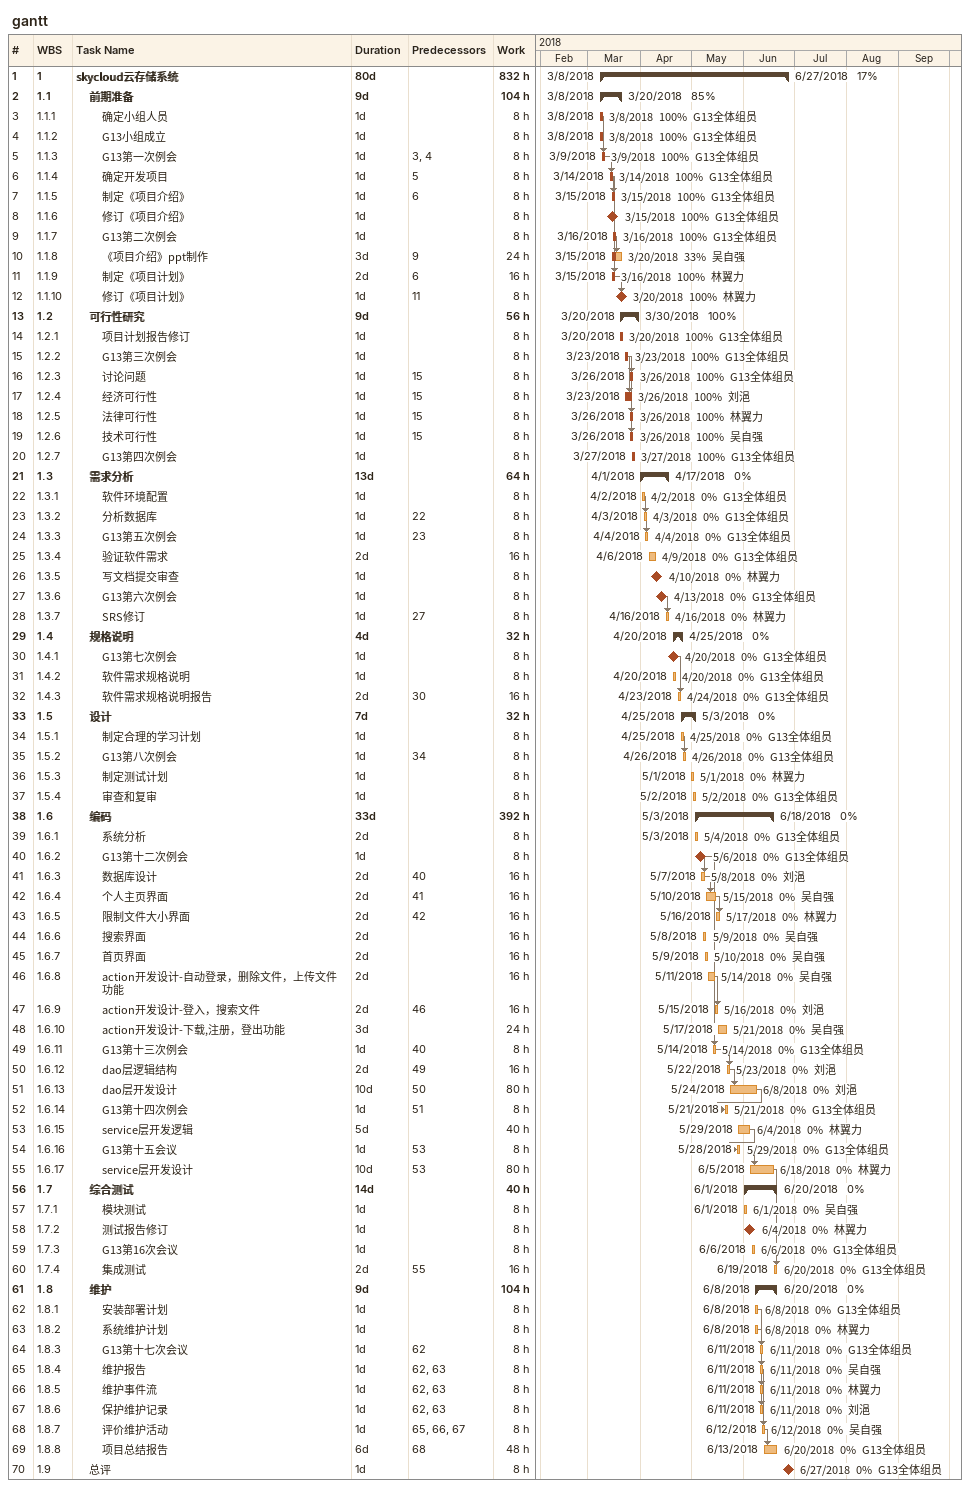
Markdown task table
gantt

| ID | WBS | Task | Duration | Start | Finish | Predecessors | Resources | % complete | Work (h) |
|---|---|---|---|---|---|---|---|---|---|
| 1 | 1 | **skycloud云存储系统** | 80d | 2018-03-08 | 2018-06-27 |  |  | 17 | 832 |
| 2 | 1.1 | **前期准备** | 9d | 2018-03-08 | 2018-03-20 |  |  | 85 | 104 |
| 3 | 1.1.1 | 确定小组人员 | 1d | 2018-03-08 | 2018-03-08 |  | G13全体组员 | 100 | 8 |
| 4 | 1.1.2 | G13小组成立 | 1d | 2018-03-08 | 2018-03-08 |  | G13全体组员 | 100 | 8 |
| 5 | 1.1.3 | G13第一次例会 | 1d | 2018-03-09 | 2018-03-09 | 3, 4 | G13全体组员 | 100 | 8 |
| 6 | 1.1.4 | 确定开发项目 | 1d | 2018-03-14 | 2018-03-14 | 5 | G13全体组员 | 100 | 8 |
| 7 | 1.1.5 | 制定《项目介绍》 | 1d | 2018-03-15 | 2018-03-15 | 6 | G13全体组员 | 100 | 8 |
| 8 | 1.1.6 | 修订《项目介绍》 | 1d | 2018-03-15 | 2018-03-15 |  | G13全体组员 | 100 | 8 |
| 9 | 1.1.7 | G13第二次例会 | 1d | 2018-03-16 | 2018-03-16 |  | G13全体组员 | 100 | 8 |
| 10 | 1.1.8 | 《项目介绍》ppt制作 | 3d | 2018-03-15 | 2018-03-20 | 9 | 吴自强 | 33 | 24 |
| 11 | 1.1.9 | 制定《项目计划》 | 2d | 2018-03-15 | 2018-03-16 | 6 | 林翼力 | 100 | 16 |
| 12 | 1.1.10 | 修订《项目计划》 | 1d | 2018-03-20 | 2018-03-20 | 11 | 林翼力 | 100 | 8 |
| 13 | 1.2 | **可行性研究** | 9d | 2018-03-20 | 2018-03-30 |  |  | 100 | 56 |
| 14 | 1.2.1 | 项目计划报告修订 | 1d | 2018-03-20 | 2018-03-20 |  | G13全体组员 | 100 | 8 |
| 15 | 1.2.2 | G13第三次例会 | 1d | 2018-03-23 | 2018-03-23 |  | G13全体组员 | 100 | 8 |
| 16 | 1.2.3 | 讨论问题 | 1d | 2018-03-26 | 2018-03-26 | 15 | G13全体组员 | 100 | 8 |
| 17 | 1.2.4 | 经济可行性 | 1d | 2018-03-23 | 2018-03-26 | 15 | 刘浥 | 100 | 8 |
| 18 | 1.2.5 | 法律可行性 | 1d | 2018-03-26 | 2018-03-26 | 15 | 林翼力 | 100 | 8 |
| 19 | 1.2.6 | 技术可行性 | 1d | 2018-03-26 | 2018-03-26 | 15 | 吴自强 | 100 | 8 |
| 20 | 1.2.7 | G13第四次例会 | 1d | 2018-03-27 | 2018-03-27 |  | G13全体组员 | 100 | 8 |
| 21 | 1.3 | **需求分析** | 13d | 2018-04-01 | 2018-04-17 |  |  | 0 | 64 |
| 22 | 1.3.1 | 软件环境配置 | 1d | 2018-04-02 | 2018-04-02 |  | G13全体组员 | 0 | 8 |
| 23 | 1.3.2 | 分析数据库 | 1d | 2018-04-03 | 2018-04-03 | 22 | G13全体组员 | 0 | 8 |
| 24 | 1.3.3 | G13第五次例会 | 1d | 2018-04-04 | 2018-04-04 | 23 | G13全体组员 | 0 | 8 |
| 25 | 1.3.4 | 验证软件需求 | 2d | 2018-04-06 | 2018-04-09 |  | G13全体组员 | 0 | 16 |
| 26 | 1.3.5 | 写文档提交审查 | 1d | 2018-04-10 | 2018-04-10 |  | 林翼力 | 0 | 8 |
| 27 | 1.3.6 | G13第六次例会 | 1d | 2018-04-13 | 2018-04-13 |  | G13全体组员 | 0 | 8 |
| 28 | 1.3.7 | SRS修订 | 1d | 2018-04-16 | 2018-04-16 | 27 | 林翼力 | 0 | 8 |
| 29 | 1.4 | **规格说明** | 4d | 2018-04-20 | 2018-04-25 |  |  | 0 | 32 |
| 30 | 1.4.1 | G13第七次例会 | 1d | 2018-04-20 | 2018-04-20 |  | G13全体组员 | 0 | 8 |
| 31 | 1.4.2 | 软件需求规格说明 | 1d | 2018-04-20 | 2018-04-20 |  | G13全体组员 | 0 | 8 |
| 32 | 1.4.3 | 软件需求规格说明报告 | 2d | 2018-04-23 | 2018-04-24 | 30 | G13全体组员 | 0 | 16 |
| 33 | 1.5 | **设计** | 7d | 2018-04-25 | 2018-05-03 |  |  | 0 | 32 |
| 34 | 1.5.1 | 制定合理的学习计划 | 1d | 2018-04-25 | 2018-04-25 |  | G13全体组员 | 0 | 8 |
| 35 | 1.5.2 | G13第八次例会 | 1d | 2018-04-26 | 2018-04-26 | 34 | G13全体组员 | 0 | 8 |
| 36 | 1.5.3 | 制定测试计划 | 1d | 2018-05-01 | 2018-05-01 |  | 林翼力 | 0 | 8 |
| 37 | 1.5.4 | 审查和复审 | 1d | 2018-05-02 | 2018-05-02 |  | G13全体组员 | 0 | 8 |
| 38 | 1.6 | **编码** | 33d | 2018-05-03 | 2018-06-18 |  |  | 0 | 392 |
| 39 | 1.6.1 | 系统分析 | 2d | 2018-05-03 | 2018-05-04 |  | G13全体组员 | 0 | 8 |
| 40 | 1.6.2 | G13第十二次例会 | 1d | 2018-05-06 | 2018-05-06 |  | G13全体组员 | 0 | 8 |
| 41 | 1.6.3 | 数据库设计 | 2d | 2018-05-07 | 2018-05-08 | 40 | 刘浥 | 0 | 16 |
| 42 | 1.6.4 | 个人主页界面 | 2d | 2018-05-10 | 2018-05-15 | 41 | 吴自强 | 0 | 16 |
| 43 | 1.6.5 | 限制文件大小界面 | 2d | 2018-05-16 | 2018-05-17 | 42 | 林翼力 | 0 | 16 |
| 44 | 1.6.6 | 搜索界面 | 2d | 2018-05-08 | 2018-05-09 |  | 吴自强 | 0 | 16 |
| 45 | 1.6.7 | 首页界面 | 2d | 2018-05-09 | 2018-05-10 |  | 吴自强 | 0 | 16 |
| 46 | 1.6.8 | action开发设计-自动登录，删除文件，上传文件功能 | 2d | 2018-05-11 | 2018-05-14 |  | 吴自强 | 0 | 16 |
| 47 | 1.6.9 | action开发设计-登入，搜索文件 | 2d | 2018-05-15 | 2018-05-16 | 46 | 刘浥 | 0 | 16 |
| 48 | 1.6.10 | action开发设计-下载,注册，登出功能 | 3d | 2018-05-17 | 2018-05-21 |  | 吴自强 | 0 | 24 |
| 49 | 1.6.11 | G13第十三次例会 | 1d | 2018-05-14 | 2018-05-14 | 40 | G13全体组员 | 0 | 8 |
| 50 | 1.6.12 | dao层逻辑结构 | 2d | 2018-05-22 | 2018-05-23 | 49 | 刘浥 | 0 | 16 |
| 51 | 1.6.13 | dao层开发设计 | 10d | 2018-05-24 | 2018-06-08 | 50 | 刘浥 | 0 | 80 |
| 52 | 1.6.14 | G13第十四次例会 | 1d | 2018-05-21 | 2018-05-21 | 51 | G13全体组员 | 0 | 8 |
| 53 | 1.6.15 | service层开发逻辑 | 5d | 2018-05-29 | 2018-06-04 |  | 林翼力 | 0 | 40 |
| 54 | 1.6.16 | G13第十五会议 | 1d | 2018-05-28 | 2018-05-29 | 53 | G13全体组员 | 0 | 8 |
| 55 | 1.6.17 | service层开发设计 | 10d | 2018-06-05 | 2018-06-18 | 53 | 林翼力 | 0 | 80 |
| 56 | 1.7 | **综合测试** | 14d | 2018-06-01 | 2018-06-20 |  |  | 0 | 40 |
| 57 | 1.7.1 | 模块测试 | 1d | 2018-06-01 | 2018-06-01 |  | 吴自强 | 0 | 8 |
| 58 | 1.7.2 | 测试报告修订 | 1d | 2018-06-04 | 2018-06-04 |  | 林翼力 | 0 | 8 |
| 59 | 1.7.3 | G13第16次会议 | 1d | 2018-06-06 | 2018-06-06 |  | G13全体组员 | 0 | 8 |
| 60 | 1.7.4 | 集成测试 | 2d | 2018-06-19 | 2018-06-20 | 55 | G13全体组员 | 0 | 16 |
| 61 | 1.8 | **维护** | 9d | 2018-06-08 | 2018-06-20 |  |  | 0 | 104 |
| 62 | 1.8.1 | 安装部署计划 | 1d | 2018-06-08 | 2018-06-08 |  | G13全体组员 | 0 | 8 |
| 63 | 1.8.2 | 系统维护计划 | 1d | 2018-06-08 | 2018-06-08 |  | 林翼力 | 0 | 8 |
| 64 | 1.8.3 | G13第十七次会议 | 1d | 2018-06-11 | 2018-06-11 | 62 | G13全体组员 | 0 | 8 |
| 65 | 1.8.4 | 维护报告 | 1d | 2018-06-11 | 2018-06-11 | 62, 63 | 吴自强 | 0 | 8 |
| 66 | 1.8.5 | 维护事件流 | 1d | 2018-06-11 | 2018-06-11 | 62, 63 | 林翼力 | 0 | 8 |
| 67 | 1.8.6 | 保护维护记录 | 1d | 2018-06-11 | 2018-06-11 | 62, 63 | 刘浥 | 0 | 8 |
| 68 | 1.8.7 | 评价维护活动 | 1d | 2018-06-12 | 2018-06-12 | 65, 66, 67 | 吴自强 | 0 | 8 |
| 69 | 1.8.8 | 项目总结报告 | 6d | 2018-06-13 | 2018-06-20 | 68 | G13全体组员 | 0 | 48 |
| 70 | 1.9 | 总评 | 1d | 2018-06-27 | 2018-06-27 |  | G13全体组员 | 0 | 8 |
